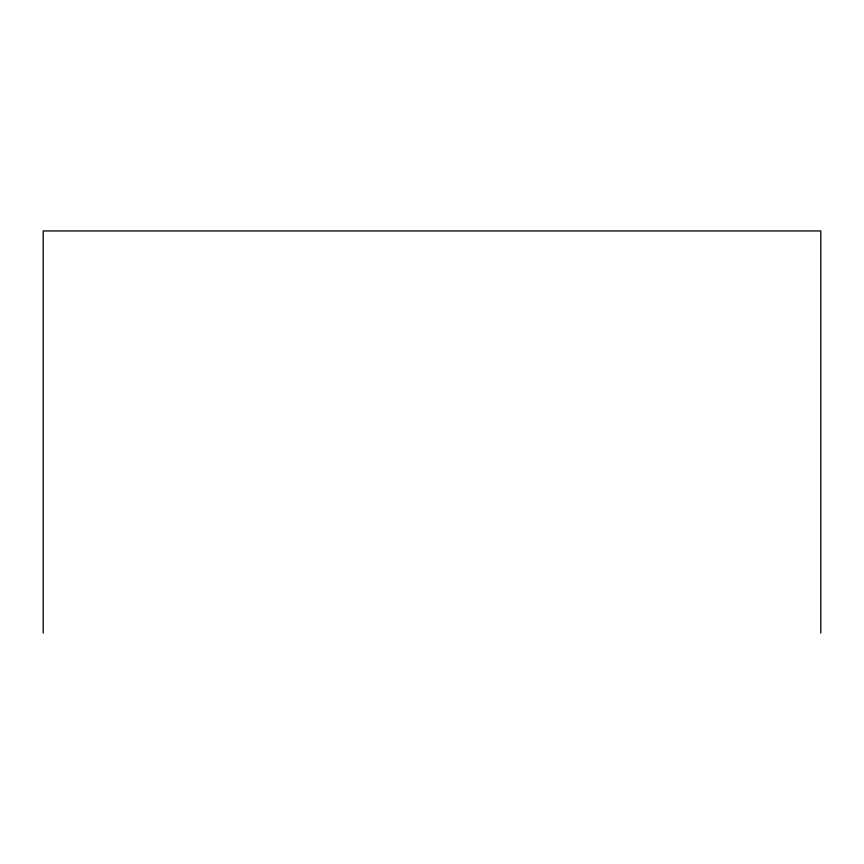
<?xml version="1.0" encoding="UTF-8"?>
<svg xmlns="http://www.w3.org/2000/svg" width="864" height="864" viewBox="0 0 864 864"><rect width="100%" height="100%" fill="white"/><g stroke="black" fill="none" stroke-linecap="round" stroke-linejoin="round"><path stroke-width="1.3" d="M820.8 633.053L820.8 230.947L43.2 230.947L43.2 633.053"/></g></svg>
